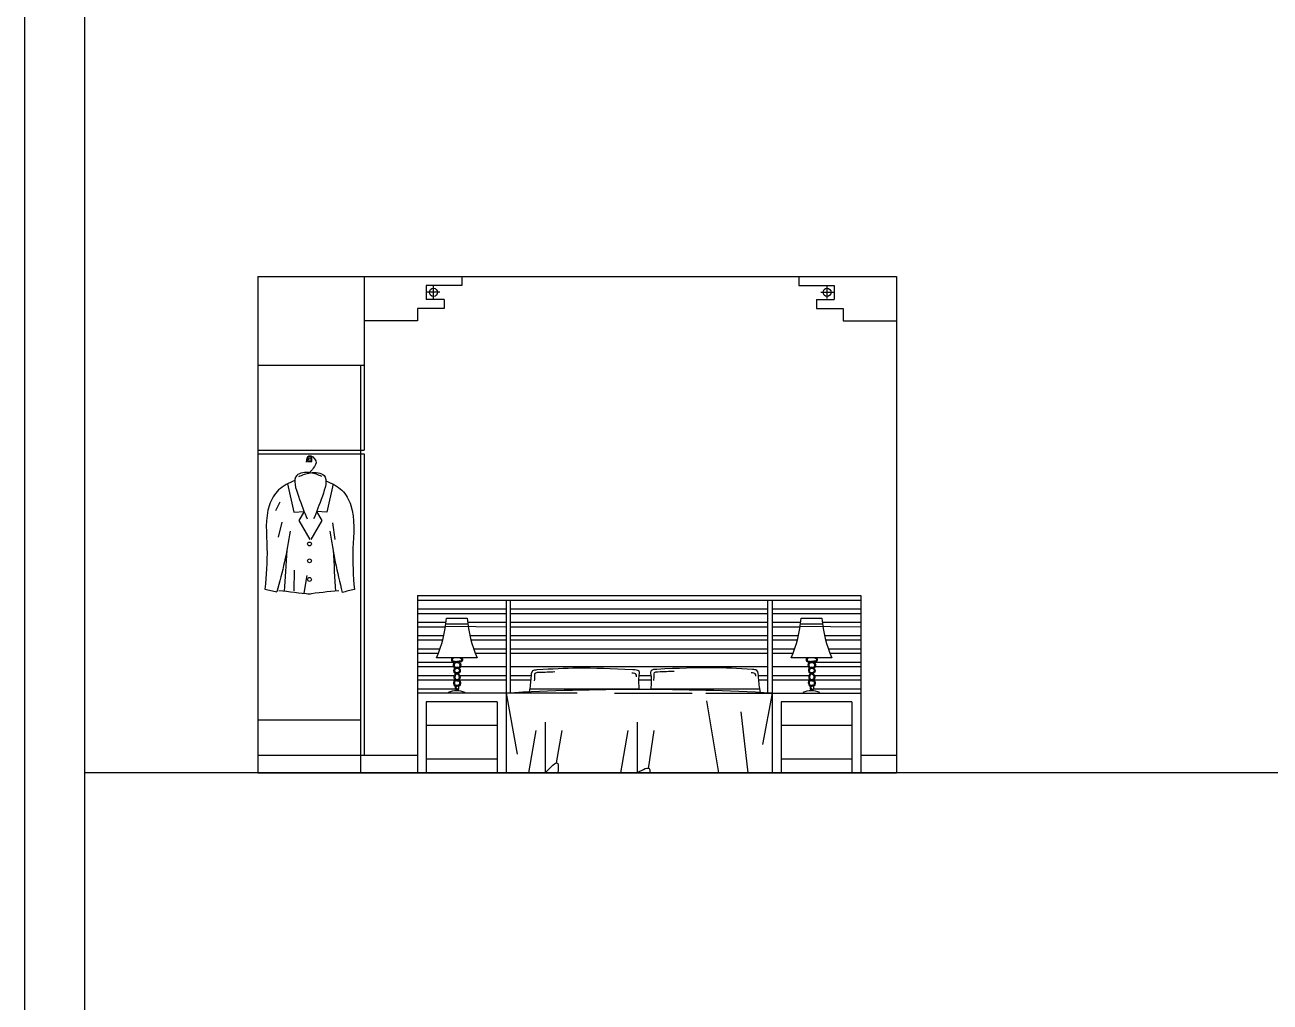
# Model space of a CAD drawing. Header units: inches. Extents: x 8.9 to 51.4, y 11.8 to 36.6.
# Drawn here: x 30.42 to 37.44, y 24.45 to 29.97 of the extents above; entities that cross this region are included whole.
import ezdxf

# ---------------------------------------------------------------- set-up
doc = ezdxf.new("R2010")
doc.units = ezdxf.units.IN
doc.header["$MEASUREMENT"] = 0
for name, color, linetype in [('02', 2, 'Continuous'), ('1', 1, 'Continuous'), ('4', 4, 'Continuous'), ('kadrbm', 4, 'Continuous')]:
    doc.layers.add(name, color=color, linetype=linetype)

# ---------------------------------------------------------------- blocks, each defined once
blk = doc.blocks.new('kadrbm')
at = {"layer": 'kadrbm', "color": 4}
blk.add_lwpolyline([(0, 0), (0, 24.7972), (21, 24.7972), (21, 0), (0, 0)], close=True, dxfattribs=at)
blk.add_lwpolyline([(20.6631, 0.3257), (20.6631, 24.4603), (0.3369, 24.4603), (0.3369, 0.3257), (20.6631, 0.3257)], dxfattribs=at)

msp = doc.modelspace()

# ---------------------------------------------------------------- linework, layer by layer
at = {"layer": '02'}
for p, q in [((31.7306, 28.5469), (35.3306, 28.5469)), ((31.7306, 28.5469), (31.7306, 25.7469)), ((35.3306, 28.5469), (35.3306, 25.7469)), ((31.8991, 27.3774), (31.9348, 27.2169)), ((32.1554, 27.3774), (32.1197, 27.2169)), ((31.8556, 27.2743), (31.8309, 27.2249)), ((31.9348, 27.2169), (31.9923, 27.2211)), ((31.9923, 27.2211), (31.9626, 27.1713)), ((31.9626, 27.1713), (32.0241, 27.0642)), ((32.0919, 27.1713), (32.0304, 27.0642)), ((32.1197, 27.2169), (32.0622, 27.2211)), ((32.0622, 27.2211), (32.0919, 27.1713)), ((31.8662, 27.1615), (31.845, 27.077)), ((32.1518, 27.158), (32.1659, 27.0629)), ((31.9367, 26.8902), (31.9332, 26.774)), ((32.0066, 26.8597), (31.9906, 26.7601)), ((32.7939, 26.6192), (32.9113, 26.6192)), ((34.7939, 26.6192), (34.9113, 26.6192)), ((32.789, 26.5748), (33.1306, 26.5716)), ((32.7909, 26.5885), (32.9144, 26.5885)), ((34.789, 26.5748), (35.1306, 26.5716)), ((34.7909, 26.5885), (34.9144, 26.5885)), ((32.9673, 26.3967), (32.7374, 26.3967)), ((34.9673, 26.3967), (34.7374, 26.3967)), ((32.8374, 26.3691), (32.8393, 26.3691)), ((32.8506, 26.3691), (32.8673, 26.3691)), ((34.8374, 26.3691), (34.8393, 26.3691)), ((34.8506, 26.3691), (34.8673, 26.3691)), ((31.7306, 25.7469), (35.3306, 25.7469))]:
    msp.add_line(p, q, dxfattribs=at)
msp.add_lwpolyline([(32.0109, 27.5041), (32.0359, 27.5041), (32.0359, 27.5291), (32.0109, 27.5291)], close=True, dxfattribs=at)
for centre, radius in [((32.0237, 27.5166), 0.0075), ((32.0226, 27.0382), 0.0108), ((32.0226, 26.9432), 0.0108), ((32.0226, 26.8382), 0.0108)]:
    msp.add_circle(centre, radius, dxfattribs=at)
for centre, radius, start, end in [((32.13, 26.6693), 0.6658, 335.82302, 355.679), ((33.5752, 26.6693), 0.6658, 184.321, 204.17698), ((34.13, 26.6693), 0.6658, 335.82302, 355.679), ((35.5752, 26.6693), 0.6658, 184.321, 204.17698), ((32.8513, 26.0934), 0.1167, 65.70729, 114.29271), ((34.8513, 26.0934), 0.1167, 65.70729, 114.29271)]:
    msp.add_arc(centre, radius, start, end, dxfattribs=at)
for points in [[(32.0053, 27.5005), (32.0193, 27.5355), (32.0578, 27.5075), (32.0438, 27.4655), (32.0228, 27.441)], [(31.9393, 27.3963), (31.8483, 27.3429), (31.7967, 27.2586), (31.7826, 27.0148), (31.7709, 26.7839)], [(32.0917, 27.4186), (32.0272, 27.44), (31.9505, 27.4247), (31.9597, 27.3082), (32.0088, 27.1793)], [(31.9628, 27.4186), (32.0273, 27.44), (32.1041, 27.4247), (32.0948, 27.3082), (32.0457, 27.1793)], [(32.1147, 27.3952), (32.2051, 27.3408), (32.2557, 27.2558), (32.2668, 27.0119), (32.2751, 26.7808)], [(31.9139, 27.1109), (31.8811, 26.9375), (31.8389, 26.7675)], [(32.1366, 27.1096), (32.1674, 26.9357), (32.2069, 26.7653)], [(31.7709, 26.7839), (31.8389, 26.7675)], [(31.8495, 26.7765), (32.0254, 26.7554)], [(32.1869, 26.7745), (32.0107, 26.7555)], [(32.2751, 26.7808), (32.2069, 26.7653)]]:
    msp.add_spline(points, degree=3, dxfattribs=at)
for points in [[(31.8938, 27.0047), (31.8893, 26.9228), (31.8848, 26.8409), (31.8804, 26.7728)], [(32.1554, 27.0031), (32.16, 26.9217), (32.1646, 26.8404), (32.1687, 26.7726)]]:
    msp.add_open_spline(points, degree=3, dxfattribs=at)
for points, knots in [([(32.828, 26.3967), (32.8254, 26.3947), (32.8208, 26.3887), (32.824, 26.3726), (32.8348, 26.3718), (32.8425, 26.3712)], [120.742501, 120.742501, 120.742501, 120.742501, 130.241288, 141.563358, 161.821253, 161.821253, 161.821253, 161.821253]), ([(32.8344, 26.3945), (32.8343, 26.3944), (32.8342, 26.3944), (32.8337, 26.3942), (32.8334, 26.3941), (32.8326, 26.3937), (32.832, 26.3933), (32.8306, 26.3924), (32.8298, 26.3917), (32.8286, 26.3903), (32.8281, 26.3896), (32.8276, 26.3885), (32.8275, 26.3882), (32.8273, 26.3876), (32.8273, 26.3874), (32.8272, 26.3869), (32.8271, 26.3866), (32.8271, 26.3858), (32.8271, 26.3852), (32.8272, 26.3841), (32.8273, 26.3835), (32.8276, 26.3823), (32.8278, 26.3818), (32.8281, 26.381), (32.8283, 26.3808), (32.8286, 26.3803), (32.8287, 26.3801), (32.829, 26.3797), (32.8292, 26.3795), (32.8297, 26.379), (32.8301, 26.3787), (32.831, 26.3782), (32.8316, 26.378), (32.8328, 26.3776), (32.8335, 26.3774), (32.835, 26.377), (32.8358, 26.3769), (32.8383, 26.3765), (32.8401, 26.3764), (32.8439, 26.3761), (32.8459, 26.376), (32.8491, 26.3757), (32.8502, 26.3755), (32.8521, 26.3753), (32.8529, 26.3751), (32.8537, 26.375)], [109.595734, 109.595734, 109.595734, 109.595734, 110.114808, 110.114808, 111.39246, 111.39246, 113.947765, 113.947765, 117.924196, 117.924196, 121.900628, 121.900628, 123.560075, 123.560075, 124.805542, 124.805542, 126.05101, 126.05101, 128.541946, 128.541946, 131.032881, 131.032881, 133.545527, 133.545527, 135.024012, 135.024012, 136.681272, 136.681272, 138.338532, 138.338532, 141.222081, 141.222081, 144.10563, 144.10563, 146.989179, 146.989179, 149.872728, 149.872728, 154.962376, 154.962376, 160.052023, 160.052023, 162.656156, 162.656156, 164.564552, 164.564552, 164.564552, 164.564552]), ([(32.8704, 26.3952), (32.8705, 26.3952), (32.8705, 26.3952), (32.8712, 26.3951), (32.8718, 26.3949), (32.8728, 26.3946), (32.8731, 26.3945), (32.8737, 26.3942), (32.874, 26.3941), (32.8749, 26.3937), (32.8754, 26.3933), (32.8768, 26.3924), (32.8776, 26.3917), (32.8788, 26.3903), (32.8793, 26.3896), (32.8798, 26.3885), (32.8799, 26.3882), (32.8801, 26.3876), (32.8801, 26.3874), (32.8802, 26.3869), (32.8803, 26.3866), (32.8803, 26.3858), (32.8803, 26.3852), (32.8802, 26.3841), (32.8801, 26.3835), (32.8798, 26.3823), (32.8796, 26.3818), (32.8793, 26.381), (32.8792, 26.3808), (32.8789, 26.3803), (32.8787, 26.3801), (32.8784, 26.3797), (32.8782, 26.3795), (32.8777, 26.379), (32.8773, 26.3787), (32.8764, 26.3782), (32.8759, 26.378), (32.8746, 26.3776), (32.8739, 26.3774), (32.8724, 26.377), (32.8716, 26.3769), (32.8691, 26.3765), (32.8673, 26.3764), (32.8635, 26.3761), (32.8615, 26.376), (32.8583, 26.3757), (32.8572, 26.3755), (32.8539, 26.3751), (32.8517, 26.3746), (32.8473, 26.3734), (32.8452, 26.3726), (32.8417, 26.3708), (32.8404, 26.37), (32.8379, 26.368), (32.8367, 26.3669), (32.8349, 26.3644), (32.8343, 26.3632), (32.8333, 26.361), (32.833, 26.3599), (32.8327, 26.3582), (32.8326, 26.3575), (32.8325, 26.3561), (32.8325, 26.3554), (32.8325, 26.3531), (32.8327, 26.3516), (32.8334, 26.3485), (32.8339, 26.347), (32.835, 26.3443), (32.8356, 26.3432), (32.8369, 26.3412), (32.8376, 26.3403), (32.8391, 26.3389), (32.8398, 26.3383), (32.8414, 26.3373), (32.8424, 26.3368), (32.8438, 26.3364), (32.8443, 26.3363), (32.845, 26.3362), (32.8453, 26.3362), (32.8459, 26.3362), (32.8461, 26.3362), (32.8469, 26.3362), (32.8474, 26.3363), (32.8488, 26.3365), (32.8495, 26.3367), (32.8509, 26.3371), (32.8515, 26.3373), (32.8525, 26.3377), (32.853, 26.3378), (32.8535, 26.3379), (32.8536, 26.338), (32.8539, 26.338), (32.854, 26.338), (32.8544, 26.3381), (32.8546, 26.3381), (32.8552, 26.3381), (32.8556, 26.3381), (32.8568, 26.3379), (32.8576, 26.3376), (32.8592, 26.337), (32.86, 26.3365), (32.8615, 26.3355), (32.8622, 26.3349), (32.8636, 26.3336), (32.8641, 26.3329), (32.8655, 26.3311), (32.8661, 26.3299), (32.8668, 26.328), (32.867, 26.3273), (32.8674, 26.3258), (32.8675, 26.325), (32.8677, 26.3233), (32.8677, 26.3223), (32.8675, 26.3206), (32.8673, 26.3198), (32.867, 26.3189), (32.8669, 26.3187), (32.8667, 26.3184), (32.8667, 26.3183), (32.8665, 26.318), (32.8664, 26.3179), (32.8661, 26.3175), (32.8659, 26.3172), (32.8652, 26.3165), (32.8646, 26.3161), (32.8633, 26.3152), (32.8625, 26.3148), (32.8609, 26.3139), (32.8599, 26.3135), (32.8577, 26.3126), (32.8563, 26.312), (32.8534, 26.3109), (32.852, 26.3103), (32.8491, 26.3088), (32.8477, 26.308), (32.8457, 26.3066), (32.8452, 26.3062), (32.8442, 26.3053), (32.8437, 26.3048), (32.8423, 26.3034), (32.8415, 26.3024), (32.8395, 26.2994), (32.8385, 26.2974), (32.837, 26.293), (32.8365, 26.2907), (32.8364, 26.2872), (32.8365, 26.2861), (32.8367, 26.2842), (32.8368, 26.2835), (32.8371, 26.2821), (32.8373, 26.2814), (32.838, 26.2795), (32.8386, 26.2782), (32.8402, 26.2753), (32.8413, 26.2737), (32.8431, 26.2719), (32.8435, 26.2714), (32.844, 26.271)], [106.203848, 106.203848, 106.203848, 106.203848, 106.309256, 106.309256, 108.837155, 108.837155, 110.114808, 110.114808, 111.39246, 111.39246, 113.947764, 113.947764, 117.924196, 117.924196, 121.900628, 121.900628, 123.560073, 123.560073, 124.805541, 124.805541, 126.051008, 126.051008, 128.541944, 128.541944, 131.032879, 131.032879, 133.545529, 133.545529, 135.024013, 135.024013, 136.681273, 136.681273, 138.338533, 138.338533, 141.222082, 141.222082, 144.105631, 144.105631, 146.989181, 146.989181, 149.87273, 149.87273, 154.962378, 154.962378, 160.052026, 160.052026, 162.656157, 162.656157, 167.864421, 167.864421, 173.072684, 173.072684, 176.663539, 176.663539, 180.254394, 180.254394, 183.17065, 183.17065, 185.370032, 185.370032, 186.75678, 186.75678, 188.143528, 188.143528, 191.28169, 191.28169, 194.419851, 194.419851, 197.058611, 197.058611, 199.221261, 199.221261, 200.991937, 200.991937, 202.762613, 202.762613, 203.540829, 203.540829, 204.003289, 204.003289, 204.46575, 204.46575, 205.390671, 205.390671, 207.119714, 207.119714, 208.848757, 208.848757, 210.5778, 210.5778, 211.090501, 211.090501, 212.115902, 212.115902, 213.141304, 213.141304, 215.192108, 215.192108, 218.693253, 218.693253, 222.194399, 222.194399, 225.695545, 225.695545, 229.19669, 229.19669, 234.560184, 234.560184, 237.335007, 237.335007, 240.109831, 240.109831, 243.733724, 243.733724, 247.357617, 247.357617, 248.719926, 248.719926, 249.671664, 249.671664, 250.623402, 250.623402, 252.526878, 252.526878, 255.664742, 255.664742, 258.802606, 258.802606, 261.94047, 261.94047, 266.130687, 266.130687, 270.320903, 270.320903, 274.511119, 274.511119, 276.064104, 276.064104, 277.617089, 277.617089, 280.723059, 280.723059, 285.922804, 285.922804, 291.122548, 291.122548, 293.669866, 293.669866, 295.183731, 295.183731, 296.697597, 296.697597, 299.725328, 299.725328, 303.929283, 303.929283, 305.254655, 305.254655, 305.254655, 305.254655]), ([(32.8794, 26.3967), (32.8821, 26.3947), (32.8866, 26.3887), (32.8829, 26.3699), (32.8581, 26.3732), (32.8319, 26.3628), (32.8419, 26.3378), (32.8551, 26.3451), (32.8666, 26.3394), (32.873, 26.3284), (32.8729, 26.3122), (32.8581, 26.3078), (32.8448, 26.3011), (32.8378, 26.285), (32.8474, 26.2729), (32.8534, 26.2717), (32.8537, 26.2717)], [114.621033, 114.621033, 114.621033, 114.621033, 124.12004, 135.44211, 162.810921, 185.967208, 203.984139, 211.098678, 225.556746, 236.765717, 249.050556, 267.657282, 275.909022, 294.238731, 311.372704, 312.363402, 312.363402, 312.363402, 312.363402]), ([(34.828, 26.3967), (34.8254, 26.3947), (34.8208, 26.3887), (34.824, 26.3726), (34.8348, 26.3718), (34.8425, 26.3712)], [120.742501, 120.742501, 120.742501, 120.742501, 130.241288, 141.563358, 161.821253, 161.821253, 161.821253, 161.821253]), ([(34.8344, 26.3945), (34.8343, 26.3944), (34.8342, 26.3944), (34.8337, 26.3942), (34.8334, 26.3941), (34.8326, 26.3937), (34.832, 26.3933), (34.8306, 26.3924), (34.8298, 26.3917), (34.8286, 26.3903), (34.8281, 26.3896), (34.8276, 26.3885), (34.8275, 26.3882), (34.8273, 26.3876), (34.8273, 26.3874), (34.8272, 26.3869), (34.8271, 26.3866), (34.8271, 26.3858), (34.8271, 26.3852), (34.8272, 26.3841), (34.8273, 26.3835), (34.8276, 26.3823), (34.8278, 26.3818), (34.8281, 26.381), (34.8283, 26.3808), (34.8286, 26.3803), (34.8287, 26.3801), (34.829, 26.3797), (34.8292, 26.3795), (34.8297, 26.379), (34.8301, 26.3787), (34.831, 26.3782), (34.8316, 26.378), (34.8328, 26.3776), (34.8335, 26.3774), (34.835, 26.377), (34.8358, 26.3769), (34.8383, 26.3765), (34.8401, 26.3764), (34.8439, 26.3761), (34.8459, 26.376), (34.8491, 26.3757), (34.8502, 26.3755), (34.8521, 26.3753), (34.8529, 26.3751), (34.8537, 26.375)], [109.595734, 109.595734, 109.595734, 109.595734, 110.114808, 110.114808, 111.39246, 111.39246, 113.947765, 113.947765, 117.924196, 117.924196, 121.900628, 121.900628, 123.560075, 123.560075, 124.805542, 124.805542, 126.05101, 126.05101, 128.541946, 128.541946, 131.032881, 131.032881, 133.545527, 133.545527, 135.024012, 135.024012, 136.681272, 136.681272, 138.338532, 138.338532, 141.222081, 141.222081, 144.10563, 144.10563, 146.989179, 146.989179, 149.872728, 149.872728, 154.962376, 154.962376, 160.052023, 160.052023, 162.656156, 162.656156, 164.564552, 164.564552, 164.564552, 164.564552]), ([(34.8704, 26.3952), (34.8705, 26.3952), (34.8705, 26.3952), (34.8712, 26.3951), (34.8718, 26.3949), (34.8728, 26.3946), (34.8731, 26.3945), (34.8737, 26.3942), (34.874, 26.3941), (34.8749, 26.3937), (34.8754, 26.3933), (34.8768, 26.3924), (34.8776, 26.3917), (34.8788, 26.3903), (34.8793, 26.3896), (34.8798, 26.3885), (34.8799, 26.3882), (34.8801, 26.3876), (34.8801, 26.3874), (34.8802, 26.3869), (34.8803, 26.3866), (34.8803, 26.3858), (34.8803, 26.3852), (34.8802, 26.3841), (34.8801, 26.3835), (34.8798, 26.3823), (34.8796, 26.3818), (34.8793, 26.381), (34.8792, 26.3808), (34.8789, 26.3803), (34.8787, 26.3801), (34.8784, 26.3797), (34.8782, 26.3795), (34.8777, 26.379), (34.8773, 26.3787), (34.8764, 26.3782), (34.8759, 26.378), (34.8746, 26.3776), (34.8739, 26.3774), (34.8724, 26.377), (34.8716, 26.3769), (34.8691, 26.3765), (34.8673, 26.3764), (34.8635, 26.3761), (34.8615, 26.376), (34.8583, 26.3757), (34.8572, 26.3755), (34.8539, 26.3751), (34.8517, 26.3746), (34.8473, 26.3734), (34.8452, 26.3726), (34.8417, 26.3708), (34.8404, 26.37), (34.8379, 26.368), (34.8367, 26.3669), (34.8349, 26.3644), (34.8343, 26.3632), (34.8333, 26.361), (34.833, 26.3599), (34.8327, 26.3582), (34.8326, 26.3575), (34.8325, 26.3561), (34.8325, 26.3554), (34.8325, 26.3531), (34.8327, 26.3516), (34.8334, 26.3485), (34.8339, 26.347), (34.835, 26.3443), (34.8356, 26.3432), (34.8369, 26.3412), (34.8376, 26.3403), (34.8391, 26.3389), (34.8398, 26.3383), (34.8414, 26.3373), (34.8424, 26.3368), (34.8438, 26.3364), (34.8443, 26.3363), (34.845, 26.3362), (34.8453, 26.3362), (34.8459, 26.3362), (34.8461, 26.3362), (34.8469, 26.3362), (34.8474, 26.3363), (34.8488, 26.3365), (34.8495, 26.3367), (34.8509, 26.3371), (34.8515, 26.3373), (34.8525, 26.3377), (34.853, 26.3378), (34.8535, 26.3379), (34.8536, 26.338), (34.8539, 26.338), (34.854, 26.338), (34.8544, 26.3381), (34.8546, 26.3381), (34.8552, 26.3381), (34.8556, 26.3381), (34.8568, 26.3379), (34.8576, 26.3376), (34.8592, 26.337), (34.86, 26.3365), (34.8615, 26.3355), (34.8622, 26.3349), (34.8636, 26.3336), (34.8641, 26.3329), (34.8655, 26.3311), (34.8661, 26.3299), (34.8668, 26.328), (34.867, 26.3273), (34.8674, 26.3258), (34.8675, 26.325), (34.8677, 26.3233), (34.8677, 26.3223), (34.8675, 26.3206), (34.8673, 26.3198), (34.867, 26.3189), (34.8669, 26.3187), (34.8667, 26.3184), (34.8667, 26.3183), (34.8665, 26.318), (34.8664, 26.3179), (34.8661, 26.3175), (34.8659, 26.3172), (34.8652, 26.3165), (34.8646, 26.3161), (34.8633, 26.3152), (34.8625, 26.3148), (34.8609, 26.3139), (34.8599, 26.3135), (34.8577, 26.3126), (34.8563, 26.312), (34.8534, 26.3109), (34.852, 26.3103), (34.8491, 26.3088), (34.8477, 26.308), (34.8457, 26.3066), (34.8452, 26.3062), (34.8442, 26.3053), (34.8437, 26.3048), (34.8423, 26.3034), (34.8415, 26.3024), (34.8395, 26.2994), (34.8385, 26.2974), (34.837, 26.293), (34.8365, 26.2907), (34.8364, 26.2872), (34.8365, 26.2861), (34.8367, 26.2842), (34.8368, 26.2835), (34.8371, 26.2821), (34.8373, 26.2814), (34.838, 26.2795), (34.8386, 26.2782), (34.8402, 26.2753), (34.8413, 26.2737), (34.8431, 26.2719), (34.8435, 26.2714), (34.844, 26.271)], [106.203848, 106.203848, 106.203848, 106.203848, 106.309256, 106.309256, 108.837155, 108.837155, 110.114808, 110.114808, 111.39246, 111.39246, 113.947764, 113.947764, 117.924196, 117.924196, 121.900628, 121.900628, 123.560073, 123.560073, 124.805541, 124.805541, 126.051008, 126.051008, 128.541944, 128.541944, 131.032879, 131.032879, 133.545529, 133.545529, 135.024013, 135.024013, 136.681273, 136.681273, 138.338533, 138.338533, 141.222082, 141.222082, 144.105631, 144.105631, 146.989181, 146.989181, 149.87273, 149.87273, 154.962378, 154.962378, 160.052026, 160.052026, 162.656157, 162.656157, 167.864421, 167.864421, 173.072684, 173.072684, 176.663539, 176.663539, 180.254394, 180.254394, 183.17065, 183.17065, 185.370032, 185.370032, 186.75678, 186.75678, 188.143528, 188.143528, 191.28169, 191.28169, 194.419851, 194.419851, 197.058611, 197.058611, 199.221261, 199.221261, 200.991937, 200.991937, 202.762613, 202.762613, 203.540829, 203.540829, 204.003289, 204.003289, 204.46575, 204.46575, 205.390671, 205.390671, 207.119714, 207.119714, 208.848757, 208.848757, 210.5778, 210.5778, 211.090501, 211.090501, 212.115902, 212.115902, 213.141304, 213.141304, 215.192108, 215.192108, 218.693253, 218.693253, 222.194399, 222.194399, 225.695545, 225.695545, 229.19669, 229.19669, 234.560184, 234.560184, 237.335007, 237.335007, 240.109831, 240.109831, 243.733724, 243.733724, 247.357617, 247.357617, 248.719926, 248.719926, 249.671664, 249.671664, 250.623402, 250.623402, 252.526878, 252.526878, 255.664742, 255.664742, 258.802606, 258.802606, 261.94047, 261.94047, 266.130687, 266.130687, 270.320903, 270.320903, 274.511119, 274.511119, 276.064104, 276.064104, 277.617089, 277.617089, 280.723059, 280.723059, 285.922804, 285.922804, 291.122548, 291.122548, 293.669866, 293.669866, 295.183731, 295.183731, 296.697597, 296.697597, 299.725328, 299.725328, 303.929283, 303.929283, 305.254655, 305.254655, 305.254655, 305.254655]), ([(34.8794, 26.3967), (34.8821, 26.3947), (34.8866, 26.3887), (34.8829, 26.3699), (34.8581, 26.3732), (34.8319, 26.3628), (34.8419, 26.3378), (34.8551, 26.3451), (34.8666, 26.3394), (34.873, 26.3284), (34.8729, 26.3122), (34.8581, 26.3078), (34.8448, 26.3011), (34.8378, 26.285), (34.8474, 26.2729), (34.8534, 26.2717), (34.8537, 26.2717)], [114.621033, 114.621033, 114.621033, 114.621033, 124.12004, 135.44211, 162.810921, 185.967208, 203.984139, 211.098678, 225.556746, 236.765717, 249.050556, 267.657282, 275.909022, 294.238731, 311.372704, 312.363402, 312.363402, 312.363402, 312.363402]), ([(32.8568, 26.3691), (32.8634, 26.3672), (32.8744, 26.3601), (32.8655, 26.3378), (32.8523, 26.3451), (32.8408, 26.3394), (32.8344, 26.3284), (32.8345, 26.3139), (32.8431, 26.3099), (32.8478, 26.308)], [174.175905, 174.175905, 174.175905, 174.175905, 192.088456, 210.105387, 217.219926, 231.677994, 242.886965, 255.171804, 269.338797, 269.338797, 269.338797, 269.338797]), ([(32.8674, 26.3697), (32.8677, 26.3695), (32.868, 26.3692), (32.8695, 26.368), (32.8707, 26.3669), (32.8725, 26.3644), (32.8732, 26.3632), (32.8741, 26.361), (32.8744, 26.3599), (32.8747, 26.3582), (32.8748, 26.3575), (32.8749, 26.3561), (32.875, 26.3554), (32.8749, 26.3531), (32.8747, 26.3516), (32.874, 26.3485), (32.8736, 26.347), (32.8724, 26.3443), (32.8718, 26.3432), (32.8705, 26.3412), (32.8698, 26.3403), (32.8683, 26.3389), (32.8676, 26.3383), (32.866, 26.3373), (32.865, 26.3368), (32.8636, 26.3364), (32.8631, 26.3363), (32.8624, 26.3362), (32.8621, 26.3362), (32.8616, 26.3362), (32.8613, 26.3362), (32.8605, 26.3362), (32.86, 26.3363), (32.8587, 26.3365), (32.8579, 26.3367), (32.8565, 26.3371), (32.856, 26.3373), (32.8549, 26.3377), (32.8544, 26.3378), (32.8539, 26.3379), (32.8538, 26.338), (32.8536, 26.338), (32.8534, 26.338), (32.853, 26.3381), (32.8528, 26.3381), (32.8522, 26.3381), (32.8518, 26.3381), (32.8506, 26.3379), (32.8498, 26.3376), (32.8482, 26.337), (32.8474, 26.3365), (32.8459, 26.3355), (32.8452, 26.3349), (32.8438, 26.3336), (32.8433, 26.3329), (32.842, 26.3311), (32.8413, 26.3299), (32.8406, 26.328), (32.8404, 26.3273), (32.84, 26.3258), (32.8399, 26.325), (32.8397, 26.3233), (32.8397, 26.3223), (32.8399, 26.3206), (32.8401, 26.3198), (32.8404, 26.3189), (32.8405, 26.3187), (32.8407, 26.3184), (32.8408, 26.3183), (32.8409, 26.318), (32.841, 26.3179), (32.8413, 26.3175), (32.8415, 26.3172), (32.8422, 26.3165), (32.8428, 26.3161), (32.8441, 26.3152), (32.8449, 26.3148), (32.8466, 26.3139), (32.8475, 26.3135), (32.8497, 26.3126), (32.8511, 26.312), (32.8529, 26.3113), (32.8533, 26.3111), (32.8537, 26.311)], [175.822221, 175.822221, 175.822221, 175.822221, 176.66354, 176.66354, 180.254395, 180.254395, 183.17065, 183.17065, 185.37003, 185.37003, 186.756777, 186.756777, 188.143524, 188.143524, 191.281685, 191.281685, 194.419846, 194.419846, 197.058607, 197.058607, 199.221257, 199.221257, 200.991934, 200.991934, 202.762611, 202.762611, 203.540826, 203.540826, 204.003283, 204.003283, 204.46574, 204.46574, 205.390653, 205.390653, 207.119692, 207.119692, 208.84873, 208.84873, 210.577769, 210.577769, 211.090488, 211.090488, 212.115926, 212.115926, 213.141364, 213.141364, 215.192241, 215.192241, 218.693412, 218.693412, 222.194582, 222.194582, 225.695753, 225.695753, 229.196924, 229.196924, 234.560419, 234.560419, 237.335343, 237.335343, 240.110267, 240.110267, 243.734087, 243.734087, 247.357908, 247.357908, 248.720479, 248.720479, 249.672178, 249.672178, 250.623878, 250.623878, 252.527277, 252.527277, 255.665235, 255.665235, 258.803192, 258.803192, 261.94115, 261.94115, 266.13093, 266.13093, 267.262592, 267.262592, 267.262592, 267.262592]), ([(34.8568, 26.3691), (34.8634, 26.3672), (34.8744, 26.3601), (34.8655, 26.3378), (34.8523, 26.3451), (34.8408, 26.3394), (34.8344, 26.3284), (34.8345, 26.3139), (34.8431, 26.3099), (34.8478, 26.308)], [174.175905, 174.175905, 174.175905, 174.175905, 192.088456, 210.105387, 217.219926, 231.677994, 242.886965, 255.171804, 269.338797, 269.338797, 269.338797, 269.338797]), ([(34.8674, 26.3697), (34.8677, 26.3695), (34.868, 26.3692), (34.8695, 26.368), (34.8707, 26.3669), (34.8725, 26.3644), (34.8732, 26.3632), (34.8741, 26.361), (34.8744, 26.3599), (34.8747, 26.3582), (34.8748, 26.3575), (34.8749, 26.3561), (34.875, 26.3554), (34.8749, 26.3531), (34.8747, 26.3516), (34.874, 26.3485), (34.8736, 26.347), (34.8724, 26.3443), (34.8718, 26.3432), (34.8705, 26.3412), (34.8698, 26.3403), (34.8683, 26.3389), (34.8676, 26.3383), (34.866, 26.3373), (34.865, 26.3368), (34.8636, 26.3364), (34.8631, 26.3363), (34.8624, 26.3362), (34.8621, 26.3362), (34.8616, 26.3362), (34.8613, 26.3362), (34.8605, 26.3362), (34.86, 26.3363), (34.8587, 26.3365), (34.8579, 26.3367), (34.8565, 26.3371), (34.856, 26.3373), (34.8549, 26.3377), (34.8544, 26.3378), (34.8539, 26.3379), (34.8538, 26.338), (34.8536, 26.338), (34.8534, 26.338), (34.853, 26.3381), (34.8528, 26.3381), (34.8522, 26.3381), (34.8518, 26.3381), (34.8506, 26.3379), (34.8498, 26.3376), (34.8482, 26.337), (34.8474, 26.3365), (34.8459, 26.3355), (34.8452, 26.3349), (34.8438, 26.3336), (34.8433, 26.3329), (34.842, 26.3311), (34.8413, 26.3299), (34.8406, 26.328), (34.8404, 26.3273), (34.84, 26.3258), (34.8399, 26.325), (34.8397, 26.3233), (34.8397, 26.3223), (34.8399, 26.3206), (34.8401, 26.3198), (34.8404, 26.3189), (34.8405, 26.3187), (34.8407, 26.3184), (34.8408, 26.3183), (34.8409, 26.318), (34.841, 26.3179), (34.8413, 26.3175), (34.8415, 26.3172), (34.8422, 26.3165), (34.8428, 26.3161), (34.8441, 26.3152), (34.8449, 26.3148), (34.8466, 26.3139), (34.8475, 26.3135), (34.8497, 26.3126), (34.8511, 26.312), (34.8529, 26.3113), (34.8533, 26.3111), (34.8537, 26.311)], [175.822221, 175.822221, 175.822221, 175.822221, 176.66354, 176.66354, 180.254395, 180.254395, 183.17065, 183.17065, 185.37003, 185.37003, 186.756777, 186.756777, 188.143524, 188.143524, 191.281685, 191.281685, 194.419846, 194.419846, 197.058607, 197.058607, 199.221257, 199.221257, 200.991934, 200.991934, 202.762611, 202.762611, 203.540826, 203.540826, 204.003283, 204.003283, 204.46574, 204.46574, 205.390653, 205.390653, 207.119692, 207.119692, 208.84873, 208.84873, 210.577769, 210.577769, 211.090488, 211.090488, 212.115926, 212.115926, 213.141364, 213.141364, 215.192241, 215.192241, 218.693412, 218.693412, 222.194582, 222.194582, 225.695753, 225.695753, 229.196924, 229.196924, 234.560419, 234.560419, 237.335343, 237.335343, 240.110267, 240.110267, 243.734087, 243.734087, 247.357908, 247.357908, 248.720479, 248.720479, 249.672178, 249.672178, 250.623878, 250.623878, 252.527277, 252.527277, 255.665235, 255.665235, 258.803192, 258.803192, 261.94115, 261.94115, 266.13093, 266.13093, 267.262592, 267.262592, 267.262592, 267.262592]), ([(32.8537, 26.3055), (32.8557, 26.3046), (32.8629, 26.3005), (32.8696, 26.285), (32.857, 26.2691), (32.8426, 26.273), (32.8342, 26.2626), (32.834, 26.2507), (32.8374, 26.2378), (32.8441, 26.2364), (32.8463, 26.2361)], [275.432758, 275.432758, 275.432758, 275.432758, 282.03027, 300.359979, 317.493952, 329.894392, 339.235888, 352.440217, 366.330787, 372.56457, 372.56457, 372.56457, 372.56457]), ([(32.8596, 26.308), (32.8602, 26.3077), (32.8607, 26.3073), (32.8617, 26.3066), (32.8622, 26.3062), (32.8632, 26.3053), (32.8637, 26.3048), (32.8651, 26.3034), (32.8659, 26.3024), (32.8679, 26.2994), (32.869, 26.2974), (32.8704, 26.293), (32.8709, 26.2907), (32.871, 26.2872), (32.871, 26.2861), (32.8707, 26.2842), (32.8706, 26.2835), (32.8703, 26.2821), (32.8701, 26.2814), (32.8694, 26.2795), (32.8689, 26.2782), (32.8672, 26.2753), (32.8661, 26.2737), (32.8634, 26.2709), (32.8619, 26.2697), (32.8596, 26.2684), (32.8589, 26.2681), (32.8576, 26.2675), (32.8568, 26.2672), (32.8557, 26.267), (32.8554, 26.2669), (32.8547, 26.2667), (32.8543, 26.2667), (32.8533, 26.2666), (32.8527, 26.2665), (32.851, 26.2664), (32.85, 26.2664), (32.8482, 26.2664), (32.8474, 26.2664), (32.846, 26.2663), (32.8455, 26.2663), (32.8448, 26.2661), (32.8446, 26.2661), (32.8444, 26.266), (32.8443, 26.2659), (32.8441, 26.2658), (32.844, 26.2658), (32.8436, 26.2656), (32.8434, 26.2654), (32.8426, 26.2647), (32.8421, 26.2642), (32.8412, 26.2628), (32.8408, 26.2621), (32.8401, 26.2606), (32.8399, 26.2599), (32.8395, 26.2583), (32.8394, 26.2575), (32.8393, 26.2557), (32.8393, 26.2548), (32.8394, 26.2532), (32.8395, 26.2527), (32.8396, 26.2515), (32.8397, 26.2508), (32.8399, 26.2496), (32.84, 26.2489), (32.8403, 26.2473), (32.8406, 26.2464), (32.8412, 26.2447), (32.8415, 26.244), (32.8421, 26.243), (32.8423, 26.2428), (32.8426, 26.2424), (32.8428, 26.2423), (32.843, 26.2421), (32.843, 26.2421), (32.8432, 26.242), (32.8432, 26.242), (32.8436, 26.2418), (32.8439, 26.2417), (32.8447, 26.2415), (32.8452, 26.2414), (32.8463, 26.2412), (32.8469, 26.2411), (32.8483, 26.241), (32.849, 26.2409), (32.8505, 26.2407), (32.8514, 26.2407), (32.8527, 26.2405), (32.8532, 26.2404), (32.8537, 26.2403)], [273.018356, 273.018356, 273.018356, 273.018356, 274.510489, 274.510489, 276.063181, 276.063181, 277.615873, 277.615873, 280.721257, 280.721257, 285.921053, 285.921053, 291.120849, 291.120849, 293.667498, 293.667498, 295.181592, 295.181592, 296.695687, 296.695687, 299.723875, 299.723875, 303.927971, 303.927971, 308.132068, 308.132068, 309.640977, 309.640977, 311.237915, 311.237915, 311.987526, 311.987526, 312.737138, 312.737138, 314.236361, 314.236361, 316.851827, 316.851827, 319.467293, 319.467293, 322.082759, 322.082759, 323.287723, 323.287723, 324.154038, 324.154038, 325.020352, 325.020352, 326.752981, 326.752981, 330.113971, 330.113971, 333.474961, 333.474961, 336.835951, 336.835951, 340.19694, 340.19694, 343.55793, 343.55793, 345.364232, 345.364232, 347.337463, 347.337463, 349.310694, 349.310694, 352.608363, 352.608363, 355.906032, 355.906032, 358.103707, 358.103707, 359.463684, 359.463684, 360.29394, 360.29394, 361.124196, 361.124196, 363.114013, 363.114013, 365.103831, 365.103831, 367.093648, 367.093648, 369.083465, 369.083465, 371.073282, 371.073282, 372.234378, 372.234378, 372.234378, 372.234378]), ([(32.8537, 26.2666), (32.8543, 26.2665), (32.8548, 26.2665), (32.8564, 26.2664), (32.8574, 26.2664), (32.8592, 26.2664), (32.86, 26.2664), (32.8614, 26.2663), (32.862, 26.2663), (32.8626, 26.2661), (32.8628, 26.2661), (32.863, 26.266), (32.8631, 26.2659), (32.8633, 26.2658), (32.8634, 26.2658), (32.8638, 26.2656), (32.864, 26.2654), (32.8647, 26.2648), (32.8652, 26.2642), (32.8662, 26.2629), (32.8666, 26.2622), (32.8673, 26.2607), (32.8675, 26.2599), (32.8679, 26.2584), (32.868, 26.2576), (32.8681, 26.2558), (32.8681, 26.2549), (32.868, 26.2533), (32.8679, 26.2528), (32.8678, 26.2515), (32.8677, 26.2509), (32.8675, 26.2495), (32.8674, 26.2489), (32.8671, 26.2473), (32.8668, 26.2463), (32.8662, 26.2446), (32.8659, 26.2439), (32.8653, 26.243), (32.8651, 26.2427), (32.8648, 26.2424), (32.8646, 26.2423), (32.8645, 26.2422), (32.8644, 26.2421), (32.8643, 26.242), (32.8642, 26.242), (32.8639, 26.2418), (32.8636, 26.2417), (32.8628, 26.2415), (32.8623, 26.2414), (32.8612, 26.2412), (32.8606, 26.2411), (32.8593, 26.241), (32.8586, 26.2409), (32.857, 26.2408), (32.8562, 26.2407), (32.8546, 26.2404), (32.8537, 26.2403), (32.8519, 26.2399), (32.851, 26.2396), (32.8495, 26.2388), (32.8489, 26.2385), (32.8479, 26.2378), (32.8475, 26.2375), (32.8469, 26.2368), (32.8465, 26.2364), (32.846, 26.2357), (32.8457, 26.2353), (32.8452, 26.2341), (32.8449, 26.2334), (32.8445, 26.2319), (32.8444, 26.2312), (32.8442, 26.2298), (32.8442, 26.2291), (32.8443, 26.2271), (32.8444, 26.2258), (32.8448, 26.2238), (32.845, 26.223), (32.8453, 26.2217), (32.8455, 26.221), (32.8459, 26.2198), (32.8461, 26.2191), (32.8468, 26.2173), (32.8474, 26.2161), (32.8486, 26.2139), (32.8493, 26.2129), (32.85, 26.212)], [312.96731, 312.96731, 312.96731, 312.96731, 314.244048, 314.244048, 316.859404, 316.859404, 319.47476, 319.47476, 322.090115, 322.090115, 323.299435, 323.299435, 324.142567, 324.142567, 324.9857, 324.9857, 326.671964, 326.671964, 330.016991, 330.016991, 333.362018, 333.362018, 336.707046, 336.707046, 340.052073, 340.052073, 343.3971, 343.3971, 345.302768, 345.302768, 347.338494, 347.338494, 349.37422, 349.37422, 352.659805, 352.659805, 355.945391, 355.945391, 358.137644, 358.137644, 359.430974, 359.430974, 360.240761, 360.240761, 361.050549, 361.050549, 363.024365, 363.024365, 364.998182, 364.998182, 366.971998, 366.971998, 368.945815, 368.945815, 370.919631, 370.919631, 372.893448, 372.893448, 374.867264, 374.867264, 376.139596, 376.139596, 376.954778, 376.954778, 377.716982, 377.716982, 378.479186, 378.479186, 379.895926, 379.895926, 381.312665, 381.312665, 382.729404, 382.729404, 385.528548, 385.528548, 387.162428, 387.162428, 388.690273, 388.690273, 390.218117, 390.218117, 393.273806, 393.273806, 395.989199, 395.989199, 395.989199, 395.989199]), ([(32.8634, 26.271), (32.864, 26.2709), (32.8674, 26.2699), (32.8732, 26.2626), (32.8734, 26.2507), (32.87, 26.2376), (32.8596, 26.2357), (32.8481, 26.2356), (32.8495, 26.2235), (32.8521, 26.2175), (32.8537, 26.2154)], [322.011843, 322.011843, 322.011843, 322.011843, 323.773144, 333.11464, 346.318969, 360.209539, 366.781568, 377.338024, 387.713462, 395.592473, 395.592473, 395.592473, 395.592473]), ([(34.8537, 26.3055), (34.8557, 26.3046), (34.8629, 26.3005), (34.8696, 26.285), (34.857, 26.2691), (34.8426, 26.273), (34.8342, 26.2626), (34.834, 26.2507), (34.8374, 26.2378), (34.8441, 26.2364), (34.8463, 26.2361)], [275.432758, 275.432758, 275.432758, 275.432758, 282.03027, 300.359979, 317.493952, 329.894392, 339.235888, 352.440217, 366.330787, 372.56457, 372.56457, 372.56457, 372.56457]), ([(34.8596, 26.308), (34.8602, 26.3077), (34.8607, 26.3073), (34.8617, 26.3066), (34.8622, 26.3062), (34.8632, 26.3053), (34.8637, 26.3048), (34.8651, 26.3034), (34.8659, 26.3024), (34.8679, 26.2994), (34.869, 26.2974), (34.8704, 26.293), (34.8709, 26.2907), (34.871, 26.2872), (34.871, 26.2861), (34.8707, 26.2842), (34.8706, 26.2835), (34.8703, 26.2821), (34.8701, 26.2814), (34.8694, 26.2795), (34.8689, 26.2782), (34.8672, 26.2753), (34.8661, 26.2737), (34.8634, 26.2709), (34.8619, 26.2697), (34.8596, 26.2684), (34.8589, 26.2681), (34.8576, 26.2675), (34.8568, 26.2672), (34.8557, 26.267), (34.8554, 26.2669), (34.8547, 26.2667), (34.8543, 26.2667), (34.8533, 26.2666), (34.8527, 26.2665), (34.851, 26.2664), (34.85, 26.2664), (34.8482, 26.2664), (34.8474, 26.2664), (34.846, 26.2663), (34.8455, 26.2663), (34.8448, 26.2661), (34.8446, 26.2661), (34.8444, 26.266), (34.8443, 26.2659), (34.8441, 26.2658), (34.844, 26.2658), (34.8436, 26.2656), (34.8434, 26.2654), (34.8426, 26.2647), (34.8421, 26.2642), (34.8412, 26.2628), (34.8408, 26.2621), (34.8401, 26.2606), (34.8399, 26.2599), (34.8395, 26.2583), (34.8394, 26.2575), (34.8393, 26.2557), (34.8393, 26.2548), (34.8394, 26.2532), (34.8395, 26.2527), (34.8396, 26.2515), (34.8397, 26.2508), (34.8399, 26.2496), (34.84, 26.2489), (34.8403, 26.2473), (34.8406, 26.2464), (34.8412, 26.2447), (34.8415, 26.244), (34.8421, 26.243), (34.8423, 26.2428), (34.8426, 26.2424), (34.8428, 26.2423), (34.843, 26.2421), (34.843, 26.2421), (34.8432, 26.242), (34.8432, 26.242), (34.8436, 26.2418), (34.8439, 26.2417), (34.8447, 26.2415), (34.8452, 26.2414), (34.8463, 26.2412), (34.8469, 26.2411), (34.8483, 26.241), (34.849, 26.2409), (34.8505, 26.2407), (34.8514, 26.2407), (34.8527, 26.2405), (34.8532, 26.2404), (34.8537, 26.2403)], [273.018356, 273.018356, 273.018356, 273.018356, 274.510489, 274.510489, 276.063181, 276.063181, 277.615873, 277.615873, 280.721257, 280.721257, 285.921053, 285.921053, 291.120849, 291.120849, 293.667498, 293.667498, 295.181592, 295.181592, 296.695687, 296.695687, 299.723875, 299.723875, 303.927971, 303.927971, 308.132068, 308.132068, 309.640977, 309.640977, 311.237915, 311.237915, 311.987526, 311.987526, 312.737138, 312.737138, 314.236361, 314.236361, 316.851827, 316.851827, 319.467293, 319.467293, 322.082759, 322.082759, 323.287723, 323.287723, 324.154038, 324.154038, 325.020352, 325.020352, 326.752981, 326.752981, 330.113971, 330.113971, 333.474961, 333.474961, 336.835951, 336.835951, 340.19694, 340.19694, 343.55793, 343.55793, 345.364232, 345.364232, 347.337463, 347.337463, 349.310694, 349.310694, 352.608363, 352.608363, 355.906032, 355.906032, 358.103707, 358.103707, 359.463684, 359.463684, 360.29394, 360.29394, 361.124196, 361.124196, 363.114013, 363.114013, 365.103831, 365.103831, 367.093648, 367.093648, 369.083465, 369.083465, 371.073282, 371.073282, 372.234378, 372.234378, 372.234378, 372.234378]), ([(34.8537, 26.2666), (34.8543, 26.2665), (34.8548, 26.2665), (34.8564, 26.2664), (34.8574, 26.2664), (34.8592, 26.2664), (34.86, 26.2664), (34.8614, 26.2663), (34.862, 26.2663), (34.8626, 26.2661), (34.8628, 26.2661), (34.863, 26.266), (34.8631, 26.2659), (34.8633, 26.2658), (34.8634, 26.2658), (34.8638, 26.2656), (34.864, 26.2654), (34.8647, 26.2648), (34.8652, 26.2642), (34.8662, 26.2629), (34.8666, 26.2622), (34.8673, 26.2607), (34.8675, 26.2599), (34.8679, 26.2584), (34.868, 26.2576), (34.8681, 26.2558), (34.8681, 26.2549), (34.868, 26.2533), (34.8679, 26.2528), (34.8678, 26.2515), (34.8677, 26.2509), (34.8675, 26.2495), (34.8674, 26.2489), (34.8671, 26.2473), (34.8668, 26.2463), (34.8662, 26.2446), (34.8659, 26.2439), (34.8653, 26.243), (34.8651, 26.2427), (34.8648, 26.2424), (34.8646, 26.2423), (34.8645, 26.2422), (34.8644, 26.2421), (34.8643, 26.242), (34.8642, 26.242), (34.8639, 26.2418), (34.8636, 26.2417), (34.8628, 26.2415), (34.8623, 26.2414), (34.8612, 26.2412), (34.8606, 26.2411), (34.8593, 26.241), (34.8586, 26.2409), (34.857, 26.2408), (34.8562, 26.2407), (34.8546, 26.2404), (34.8537, 26.2403), (34.8519, 26.2399), (34.851, 26.2396), (34.8495, 26.2388), (34.8489, 26.2385), (34.8479, 26.2378), (34.8475, 26.2375), (34.8469, 26.2368), (34.8465, 26.2364), (34.846, 26.2357), (34.8457, 26.2353), (34.8452, 26.2341), (34.8449, 26.2334), (34.8445, 26.2319), (34.8444, 26.2312), (34.8442, 26.2298), (34.8442, 26.2291), (34.8443, 26.2271), (34.8444, 26.2258), (34.8448, 26.2238), (34.845, 26.223), (34.8453, 26.2217), (34.8455, 26.221), (34.8459, 26.2198), (34.8461, 26.2191), (34.8468, 26.2173), (34.8474, 26.2161), (34.8486, 26.2139), (34.8493, 26.2129), (34.85, 26.212)], [312.96731, 312.96731, 312.96731, 312.96731, 314.244048, 314.244048, 316.859404, 316.859404, 319.47476, 319.47476, 322.090115, 322.090115, 323.299435, 323.299435, 324.142567, 324.142567, 324.9857, 324.9857, 326.671964, 326.671964, 330.016991, 330.016991, 333.362018, 333.362018, 336.707046, 336.707046, 340.052073, 340.052073, 343.3971, 343.3971, 345.302768, 345.302768, 347.338494, 347.338494, 349.37422, 349.37422, 352.659805, 352.659805, 355.945391, 355.945391, 358.137644, 358.137644, 359.430974, 359.430974, 360.240761, 360.240761, 361.050549, 361.050549, 363.024365, 363.024365, 364.998182, 364.998182, 366.971998, 366.971998, 368.945815, 368.945815, 370.919631, 370.919631, 372.893448, 372.893448, 374.867264, 374.867264, 376.139596, 376.139596, 376.954778, 376.954778, 377.716982, 377.716982, 378.479186, 378.479186, 379.895926, 379.895926, 381.312665, 381.312665, 382.729404, 382.729404, 385.528548, 385.528548, 387.162428, 387.162428, 388.690273, 388.690273, 390.218117, 390.218117, 393.273806, 393.273806, 395.989199, 395.989199, 395.989199, 395.989199]), ([(34.8634, 26.271), (34.864, 26.2709), (34.8674, 26.2699), (34.8732, 26.2626), (34.8734, 26.2507), (34.87, 26.2376), (34.8596, 26.2357), (34.8481, 26.2356), (34.8495, 26.2235), (34.8521, 26.2175), (34.8537, 26.2154)], [322.011843, 322.011843, 322.011843, 322.011843, 323.773144, 333.11464, 346.318969, 360.209539, 366.781568, 377.338024, 387.713462, 395.592473, 395.592473, 395.592473, 395.592473]), ([(32.8611, 26.2361), (32.8611, 26.2361), (32.8611, 26.2361), (32.8613, 26.2358), (32.8615, 26.2355), (32.8621, 26.2344), (32.8624, 26.2337), (32.8628, 26.2323), (32.863, 26.2316), (32.8632, 26.2302), (32.8632, 26.2295), (32.8632, 26.2275), (32.863, 26.2263), (32.8627, 26.224), (32.8625, 26.2231), (32.8621, 26.2216), (32.8619, 26.2211), (32.8616, 26.22), (32.8614, 26.2195), (32.8608, 26.218), (32.8604, 26.2169), (32.8592, 26.2145), (32.8583, 26.2132), (32.8568, 26.2112), (32.8562, 26.2106), (32.8556, 26.21)], [377.650713, 377.650713, 377.650713, 377.650713, 377.671372, 377.671372, 378.287433, 378.287433, 379.6663, 379.6663, 381.045166, 381.045166, 382.424032, 382.424032, 385.138632, 385.138632, 387.289308, 387.289308, 388.563891, 388.563891, 389.838473, 389.838473, 392.387639, 392.387639, 396.076631, 396.076631, 397.979992, 397.979992, 397.979992, 397.979992]), ([(34.8611, 26.2361), (34.8611, 26.2361), (34.8611, 26.2361), (34.8613, 26.2358), (34.8615, 26.2355), (34.8621, 26.2344), (34.8624, 26.2337), (34.8628, 26.2323), (34.863, 26.2316), (34.8632, 26.2302), (34.8632, 26.2295), (34.8632, 26.2275), (34.863, 26.2263), (34.8627, 26.224), (34.8625, 26.2231), (34.8621, 26.2216), (34.8619, 26.2211), (34.8616, 26.22), (34.8614, 26.2195), (34.8608, 26.218), (34.8604, 26.2169), (34.8592, 26.2145), (34.8583, 26.2132), (34.8568, 26.2112), (34.8562, 26.2106), (34.8556, 26.21)], [377.650713, 377.650713, 377.650713, 377.650713, 377.671372, 377.671372, 378.287433, 378.287433, 379.6663, 379.6663, 381.045166, 381.045166, 382.424032, 382.424032, 385.138632, 385.138632, 387.289308, 387.289308, 388.563891, 388.563891, 389.838473, 389.838473, 392.387639, 392.387639, 396.076631, 396.076631, 397.979992, 397.979992, 397.979992, 397.979992])]:
    msp.add_open_spline(points, degree=3, knots=knots, dxfattribs=at)
at = {"layer": '1'}
for p, q in [((32.3306, 28.5469), (32.3306, 27.5669)), ((32.8806, 28.5469), (32.8806, 28.4969)), ((34.7806, 28.5469), (34.7806, 28.4969)), ((32.8806, 28.4969), (32.6806, 28.4969)), ((32.6806, 28.4969), (32.6806, 28.4169)), ((32.7564, 28.4577), (32.6857, 28.4577)), ((32.721, 28.4224), (32.721, 28.4931)), ((34.7806, 28.4969), (34.9806, 28.4969)), ((34.9048, 28.4577), (34.9755, 28.4577)), ((34.9401, 28.4224), (34.9401, 28.4931)), ((34.9806, 28.4969), (34.9806, 28.4169)), ((32.6306, 28.3669), (32.6306, 28.2969)), ((32.7806, 28.3669), (32.6306, 28.3669)), ((32.7806, 28.4169), (32.6806, 28.4169)), ((32.7806, 28.4169), (32.7806, 28.3669)), ((34.8806, 28.4169), (34.9806, 28.4169)), ((34.8806, 28.4169), (34.8806, 28.3669)), ((34.8806, 28.3669), (35.0306, 28.3669)), ((35.0306, 28.3669), (35.0306, 28.2969)), ((32.6306, 28.2969), (32.3306, 28.2969)), ((35.0306, 28.2969), (35.3306, 28.2969)), ((31.7306, 28.0469), (32.3306, 28.0469)), ((32.3106, 28.0469), (32.3106, 25.7469)), ((31.7306, 27.5669), (32.3306, 27.5669)), ((31.7306, 27.5469), (32.3306, 27.5469)), ((32.3306, 27.5469), (32.3306, 25.8469)), ((32.6306, 26.7469), (35.1306, 26.7469)), ((32.6306, 26.7469), (32.6306, 25.7469)), ((35.1306, 26.7469), (35.1306, 25.7469)), ((32.6306, 26.7216), (35.1306, 26.7216)), ((33.1306, 26.7216), (33.1306, 25.7469)), ((33.1556, 26.1969), (33.1556, 26.7216)), ((34.6056, 26.1969), (34.6056, 26.7216)), ((34.6306, 26.7216), (34.6306, 25.7469)), ((32.6306, 26.6716), (33.1306, 26.6716)), ((32.6306, 26.6466), (33.1306, 26.6466)), ((33.1556, 26.6716), (34.6056, 26.6716)), ((33.1556, 26.6466), (34.6056, 26.6466)), ((34.6306, 26.6716), (35.1306, 26.6716)), ((34.6306, 26.6466), (35.1306, 26.6466)), ((32.6306, 26.5966), (32.7918, 26.5966)), ((32.6306, 26.5716), (32.7886, 26.5716)), ((32.9134, 26.5966), (33.1306, 26.5966)), ((33.1556, 26.5966), (34.6056, 26.5966)), ((33.1556, 26.5716), (34.6056, 26.5716)), ((34.6306, 26.5966), (34.7918, 26.5966)), ((34.6306, 26.5716), (34.7886, 26.5716)), ((34.9134, 26.5966), (35.1306, 26.5966)), ((32.6306, 26.5216), (32.7792, 26.5216)), ((32.6306, 26.4966), (32.773, 26.4966)), ((32.926, 26.5216), (33.1306, 26.5216)), ((32.9322, 26.4966), (33.1306, 26.4966)), ((33.1556, 26.5216), (34.6056, 26.5216)), ((33.1556, 26.4966), (34.6056, 26.4966)), ((34.6306, 26.5216), (34.7792, 26.5216)), ((34.6306, 26.4966), (34.773, 26.4966)), ((34.926, 26.5216), (35.1306, 26.5216)), ((34.9322, 26.4966), (35.1306, 26.4966)), ((32.6306, 26.4466), (32.7574, 26.4466)), ((32.6306, 26.4216), (32.748, 26.4216)), ((32.9478, 26.4466), (33.1306, 26.4466)), ((32.9572, 26.4216), (33.1306, 26.4216)), ((33.1556, 26.4466), (34.6056, 26.4466)), ((33.1556, 26.4216), (34.6056, 26.4216)), ((34.6306, 26.4466), (34.7574, 26.4466)), ((34.6306, 26.4216), (34.748, 26.4216)), ((34.9478, 26.4466), (35.1306, 26.4466)), ((34.9572, 26.4216), (35.1306, 26.4216)), ((32.6306, 26.3716), (32.8379, 26.3716)), ((32.6306, 26.3466), (32.8341, 26.3466)), ((32.8432, 26.3716), (32.8695, 26.3716)), ((32.8734, 26.3466), (33.1306, 26.3466)), ((33.1556, 26.3466), (34.6056, 26.3466)), ((34.6306, 26.3466), (34.8341, 26.3466)), ((34.8379, 26.3716), (34.8432, 26.3716)), ((34.8695, 26.3716), (35.1306, 26.3716)), ((34.8734, 26.3466), (35.1306, 26.3466)), ((32.6306, 26.2966), (32.8382, 26.2966)), ((32.6306, 26.2716), (32.8434, 26.2716)), ((32.864, 26.2716), (33.1306, 26.2716)), ((32.8692, 26.2966), (33.1306, 26.2966)), ((33.1556, 26.2966), (33.273, 26.2966)), ((33.1556, 26.2716), (33.2717, 26.2716)), ((33.8773, 26.2716), (33.9489, 26.2716)), ((33.8797, 26.2966), (33.9466, 26.2966)), ((34.5533, 26.2966), (34.6056, 26.2966)), ((34.5545, 26.2716), (34.6056, 26.2716)), ((34.6306, 26.2966), (34.8382, 26.2966)), ((34.6306, 26.2716), (34.8434, 26.2716)), ((34.864, 26.2716), (35.1306, 26.2716)), ((34.8692, 26.2966), (35.1306, 26.2966)), ((32.6306, 26.2216), (32.8621, 26.2216)), ((33.5318, 26.1969), (32.6306, 26.1969)), ((33.1306, 26.1969), (33.1927, 25.8519)), ((33.2651, 26.2216), (33.8801, 26.2216)), ((33.7425, 26.1969), (34.1796, 26.1969)), ((33.9466, 26.2216), (34.5614, 26.2216)), ((34.2558, 26.1969), (35.1306, 26.1969)), ((34.6306, 26.1969), (34.5763, 25.907)), ((34.8621, 26.2216), (35.1306, 26.2216)), ((33.0806, 26.1469), (32.6806, 26.1469)), ((32.6806, 26.1469), (32.6806, 25.7469)), ((33.0806, 26.1469), (33.0806, 25.7469)), ((34.3308, 25.7469), (34.2625, 26.1535)), ((34.6806, 26.1469), (34.6806, 25.7469)), ((35.0806, 26.1469), (34.6806, 26.1469)), ((35.0806, 26.1469), (35.0806, 25.7469)), ((31.7306, 26.0469), (32.3106, 26.0469)), ((34.4532, 26.0923), (34.4933, 25.7469)), ((33.0806, 26.0149), (32.6806, 26.0149)), ((33.2992, 25.9864), (33.2568, 25.7469)), ((33.351, 26.0335), (33.351, 25.7469)), ((33.4156, 25.8029), (33.4476, 25.9864)), ((33.8174, 25.9864), (33.775, 25.7469)), ((33.8692, 26.0335), (33.8692, 25.7469)), ((33.9338, 25.7699), (33.9657, 25.9864)), ((35.0806, 26.0149), (34.6806, 26.0149)), ((31.7306, 25.8469), (32.6306, 25.8469)), ((35.1306, 25.8469), (35.3306, 25.8469)), ((32.6806, 25.8269), (33.0806, 25.8269)), ((34.6806, 25.8269), (35.0806, 25.8269))]:
    msp.add_line(p, q, dxfattribs=at)
for centre in [(32.721, 28.4577), (34.9401, 28.4577)]:
    msp.add_circle(centre, 0.0229, dxfattribs=at)
msp.add_arc((33.8806, 12.4159), 13.8014, 86.88489, 93.11511, dxfattribs=at)
for points, knots in [([(33.2623, 26.2035), (33.2671, 26.2345), (33.2739, 26.2703), (33.2724, 26.3274), (33.382, 26.3345), (33.5639, 26.344), (33.7304, 26.3355), (33.8873, 26.3288), (33.877, 26.2888), (33.8773, 26.257), (33.8784, 26.2345), (33.8806, 26.2173)], [19.93045, 19.93045, 19.93045, 19.93045, 88.200057, 131.492666, 155.02987, 382.749545, 695.379118, 728.972272, 762.972272, 790.490448, 830.00047, 830.00047, 830.00047, 830.00047]), ([(34.5651, 26.2004), (34.5598, 26.2319), (34.5523, 26.2686), (34.5539, 26.3279), (34.4442, 26.3351), (34.2623, 26.3446), (34.0958, 26.336), (33.939, 26.3293), (33.9492, 26.2893), (33.949, 26.2578), (33.9478, 26.2354), (33.9462, 26.2172)], [14.811259, 14.811259, 14.811259, 14.811259, 88.200057, 131.492666, 155.02987, 382.749545, 695.379118, 728.972272, 762.972272, 790.490448, 829.408908, 829.408908, 829.408908, 829.408908])]:
    msp.add_open_spline(points, degree=3, knots=knots, dxfattribs=at)
for points in [[(33.2915, 26.2655), (33.2924, 26.2964), (33.2951, 26.3096), (33.314, 26.3146), (33.405, 26.3184)], [(33.8653, 26.2894), (33.8627, 26.3035), (33.8556, 26.307), (33.8391, 26.3093)], [(33.964, 26.2684), (33.9649, 26.2992), (33.9675, 26.3124), (33.9865, 26.3175), (34.0774, 26.3213)], [(34.5378, 26.2922), (34.5351, 26.3063), (34.5281, 26.3098), (34.5116, 26.3121)], [(33.351, 25.7469), (33.4217, 25.8005), (33.4217, 25.7469)], [(33.8692, 25.7469), (33.9398, 25.7676), (33.9398, 25.7469)]]:
    msp.add_spline(points, degree=3, dxfattribs=at)
at = {"layer": '4'}
msp.add_line((51.0811, 25.7469), (30.7549, 25.7469), dxfattribs=at)

# ---------------------------------------------------------------- block references
at = {"layer": 'kadrbm'}
msp.add_blockref('kadrbm', (30.418, 11.83), dxfattribs=at)

doc.saveas('drawing.dxf')
